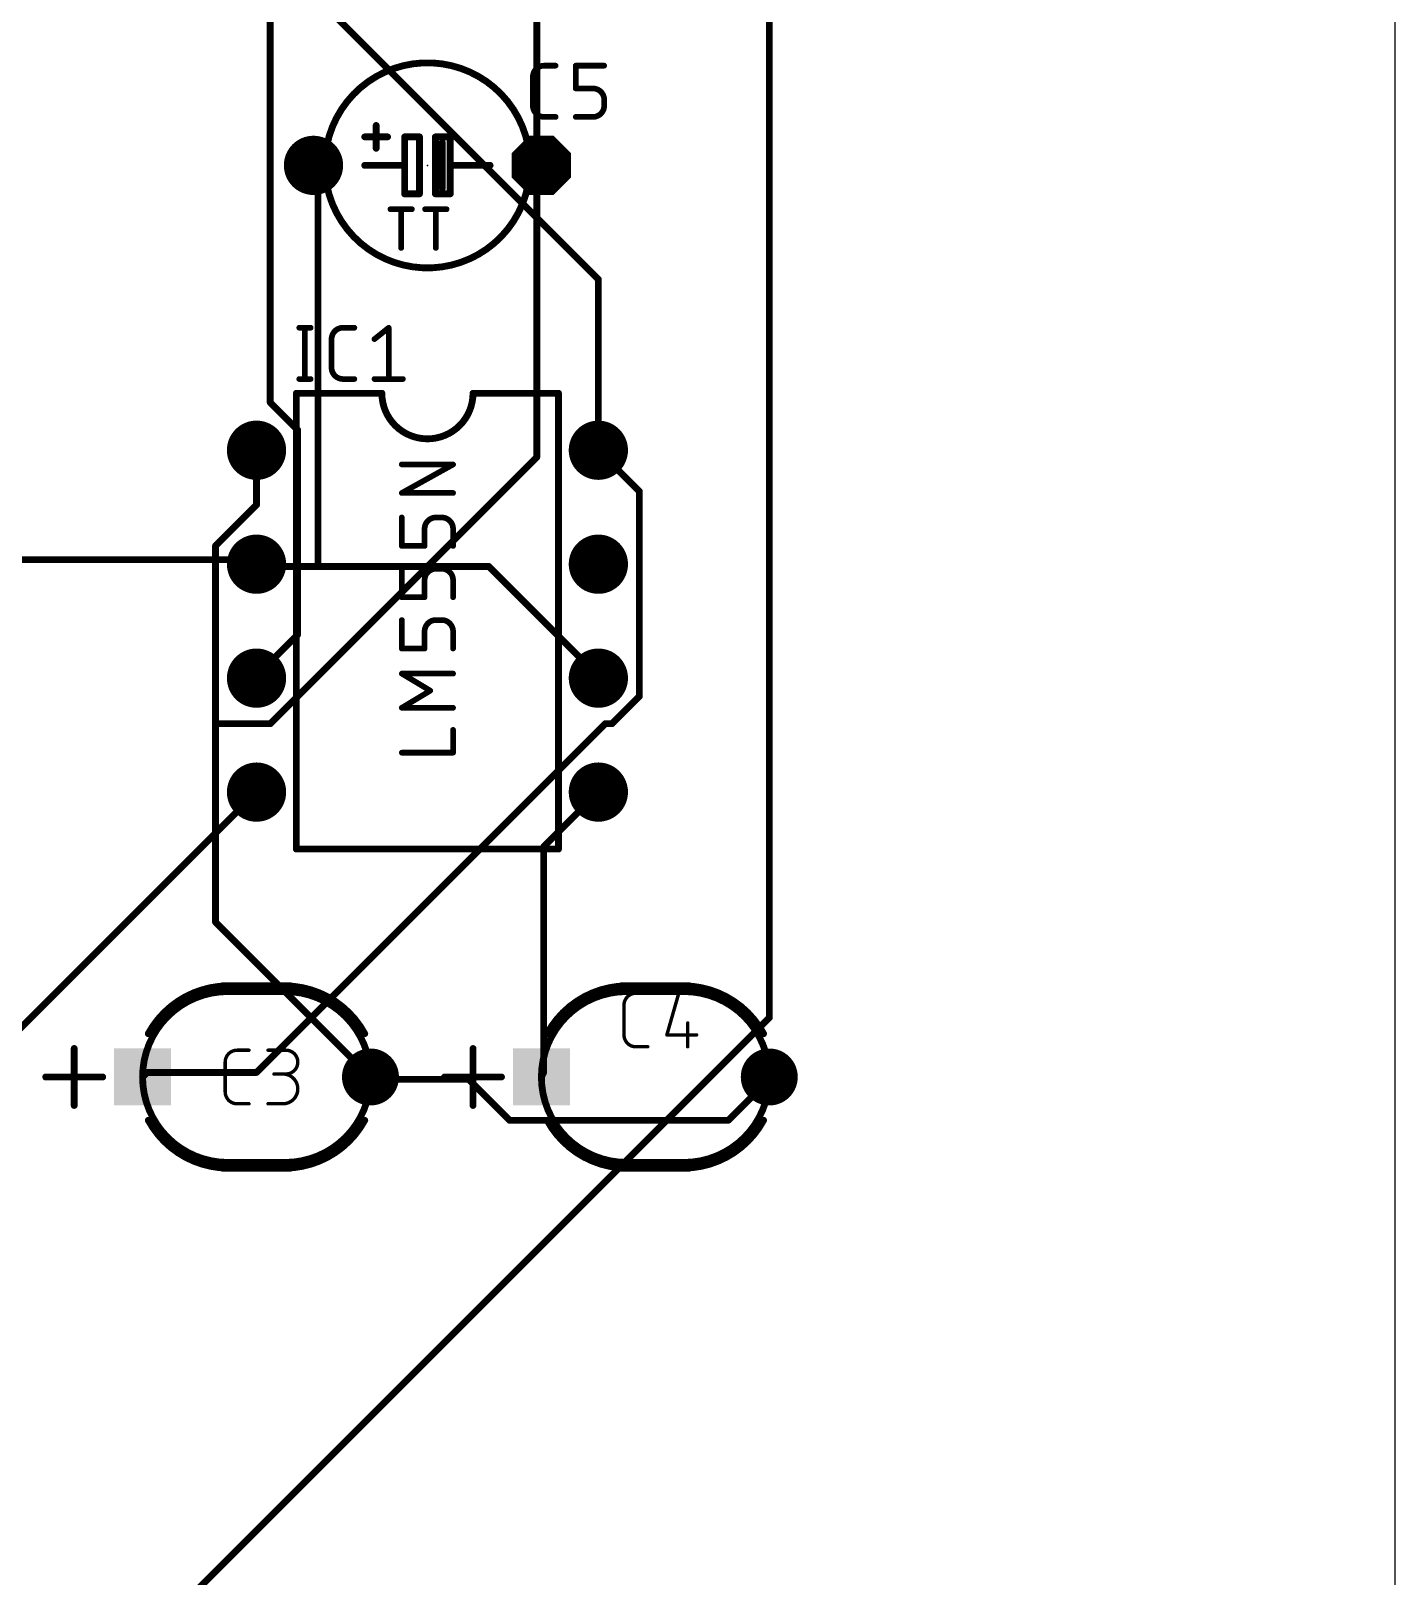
# Model space of a CAD drawing. Extents: x 0 to 5.05, y 0 to 4.04.
# Drawn here: x 3.852 to 5.049, y 1.412 to 2.768 of the extents above; entities that cross this region are included whole.
import ezdxf

# ---------------------------------------------------------------- set-up
doc = ezdxf.new("R2010")
doc.units = 0
for name, color, linetype in [('1', 12, 'CONTINUOUS'), ('16', 132, 'CONTINUOUS'), ('17', 110, 'CONTINUOUS'), ('20', 31, 'CONTINUOUS'), ('21', 253, 'CONTINUOUS'), ('23', 53, 'CONTINUOUS'), ('25', 253, 'CONTINUOUS'), ('27', 253, 'CONTINUOUS'), ('51', 253, 'CONTINUOUS')]:
    doc.layers.add(name, color=color, linetype=linetype)

# ---------------------------------------------------------------- blocks, each defined once
blk = doc.blocks.new('SQUAREP')
blk.add_solid([(-0.5, -0.5), (0.5, -0.5), (-0.5, 0.5), (0.5, 0.5)])
blk = doc.blocks.new('ROUNDP')
at = {"const_width": 0.5}
blk.add_lwpolyline([(0, -0.25, 1), (0, 0.25, 1), (0, -0.25)], format="xyb", dxfattribs=at)
blk = doc.blocks.new('OCTAGONP')
at = {"const_width": 0.5}
blk.add_lwpolyline([(-0.25, -0.103553), (-0.25, 0.103553), (-0.103553, 0.25), (0.103553, 0.25), (0.25, 0.103553), (0.25, -0.103553), (0.103553, -0.25), (-0.103553, -0.25), (-0.25, -0.103553), (-0.25, 0.103553)], dxfattribs=at)

msp = doc.modelspace()

# ---------------------------------------------------------------- linework, layer by layer
at = {"layer": '1', "const_width": 0.006}
for points in [[(4.002, 2.898), (4.35, 2.55)], [(4.296, 2.85), (4.296, 2.652)], [(4.104, 2.646), (4.1, 2.65)], [(4.104, 2.298), (4.104, 2.646)], [(4.296, 2.652), (4.3, 2.65)], [(4.35, 2.55), (4.35, 2.4)], [(4.35, 2.4), (4.386, 2.364)], [(4.386, 2.364), (4.386, 2.184)], [(4.05, 2.304), (3.648, 2.304)], [(4.05, 2.304), (4.05, 2.3)], [(4.05, 2.298), (4.05, 2.3)], [(4.104, 2.298), (4.05, 2.298)], [(4.254, 2.298), (4.104, 2.298)], [(4.35, 2.202), (4.254, 2.298)], [(4.35, 2.202), (4.35, 2.2)], [(4.386, 2.184), (4.362, 2.16)], [(4.356, 2.16), (4.05, 1.854)], [(4.362, 2.16), (4.356, 2.16)], [(4.05, 2.1), (3.654, 1.704)], [(4.35, 2.1), (4.302, 2.052)], [(4.302, 2.052), (4.302, 1.854)], [(3.954, 1.854), (3.95, 1.85)], [(4.05, 1.854), (3.954, 1.854)], [(4.152, 1.848), (4.15, 1.85)], [(4.236, 1.848), (4.152, 1.848)], [(4.272, 1.812), (4.236, 1.848)], [(4.302, 1.854), (4.3, 1.85)], [(4.5, 1.848), (4.464, 1.812)], [(4.5, 1.848), (4.5, 1.85)], [(4.464, 1.812), (4.272, 1.812)]]:
    msp.add_lwpolyline(points, dxfattribs=at)
at = {"layer": '1', "const_width": 0.003}
for points in [[(4.101061, 2.651061, 1), (4.098939, 2.648939)], [(4.1055, 2.646, 1), (4.1025, 2.646)], [(4.102939, 2.644939, 1), (4.105061, 2.647061)], [(4.296671, 2.653342, 1), (4.295329, 2.650658)], [(4.2945, 2.652, 1), (4.2975, 2.652)], [(4.299329, 2.648658, 1), (4.300671, 2.651342)], [(4.3515, 2.55, 1), (4.3485, 2.55)], [(4.348939, 2.548939, 1), (4.351061, 2.551061)], [(4.351061, 2.401061, 1), (4.348939, 2.398939)], [(4.3485, 2.4, 1), (4.3515, 2.4)], [(4.3875, 2.364, 1), (4.3845, 2.364)], [(4.384939, 2.362939, 1), (4.387061, 2.365061)], [(4.0515, 2.304, 1), (4.0485, 2.304)], [(4.05, 2.3025, 1), (4.05, 2.3055)], [(4.0515, 2.3, 1), (4.0485, 2.3)], [(4.0485, 2.3, 1), (4.0515, 2.3)], [(4.05, 2.2995, 1), (4.05, 2.2965)], [(4.0485, 2.298, 1), (4.0515, 2.298)], [(4.104, 2.2995, 1), (4.104, 2.2965)], [(4.1025, 2.298, 1), (4.1055, 2.298)], [(4.104, 2.2965, 1), (4.104, 2.2995)], [(4.255061, 2.299061, 1), (4.252939, 2.296939)], [(4.254, 2.2965, 1), (4.254, 2.2995)], [(4.3515, 2.202, 1), (4.3485, 2.202)], [(4.3485, 2.2, 1), (4.3515, 2.2)], [(4.348939, 2.200939, 1), (4.351061, 2.203061)], [(4.3845, 2.184, 1), (4.3875, 2.184)], [(4.387061, 2.182939, 1), (4.384939, 2.185061)], [(4.356, 2.1615, 1), (4.356, 2.1585)], [(4.357061, 2.158939, 1), (4.354939, 2.161061)], [(4.360939, 2.161061, 1), (4.363061, 2.158939)], [(4.362, 2.1585, 1), (4.362, 2.1615)], [(4.051061, 2.098939, 1), (4.048939, 2.101061)], [(4.351061, 2.098939, 1), (4.348939, 2.101061)], [(4.3035, 2.052, 1), (4.3005, 2.052)], [(4.300939, 2.053061, 1), (4.303061, 2.050939)], [(3.948939, 1.851061, 1), (3.951061, 1.848939)], [(3.954, 1.8555, 1), (3.954, 1.8525)], [(3.955061, 1.852939, 1), (3.952939, 1.855061)], [(4.048939, 1.855061, 1), (4.051061, 1.852939)], [(4.05, 1.8525, 1), (4.05, 1.8555)], [(4.151061, 1.851061, 1), (4.148939, 1.848939)], [(4.152, 1.8495, 1), (4.152, 1.8465)], [(4.150939, 1.846939, 1), (4.153061, 1.849061)], [(4.237061, 1.849061, 1), (4.234939, 1.846939)], [(4.236, 1.8465, 1), (4.236, 1.8495)], [(4.298658, 1.850671, 1), (4.301342, 1.849329)], [(4.3005, 1.854, 1), (4.3035, 1.854)], [(4.303342, 1.853329, 1), (4.300658, 1.854671)], [(4.5015, 1.85, 1), (4.4985, 1.85)], [(4.4985, 1.848, 1), (4.5015, 1.848)], [(4.501061, 1.846939, 1), (4.498939, 1.849061)], [(4.272, 1.8135, 1), (4.272, 1.8105)], [(4.270939, 1.810939, 1), (4.273061, 1.813061)], [(4.462939, 1.813061, 1), (4.465061, 1.810939)], [(4.464, 1.8105, 1), (4.464, 1.8135)]]:
    msp.add_lwpolyline(points, format="xyb", dxfattribs=at)
at = {"layer": '16', "const_width": 0.006}
for points in [[(4.5, 1.902), (4.5, 3.2)], [(4.062, 2.442), (4.062, 2.952)], [(4.296, 2.646), (4.3, 2.65)], [(4.296, 2.646), (4.296, 2.394)], [(4.086, 2.418), (4.062, 2.442)], [(4.086, 2.238), (4.086, 2.418)], [(4.05, 2.352), (4.05, 2.4)], [(4.296, 2.394), (4.062, 2.16)], [(4.014, 2.316), (4.05, 2.352)], [(4.014, 2.16), (4.014, 2.316)], [(4.05, 2.202), (4.086, 2.238)], [(4.05, 2.202), (4.05, 2.2)], [(4.014, 1.986), (4.014, 2.16)], [(4.062, 2.16), (4.014, 2.16)], [(4.15, 1.85), (4.014, 1.986)], [(3.858, 1.26), (4.5, 1.902)]]:
    msp.add_lwpolyline(points, dxfattribs=at)
at = {"layer": '16', "const_width": 0.003}
for points in [[(4.2975, 2.646, 1), (4.2945, 2.646)], [(4.294939, 2.647061, 1), (4.297061, 2.644939)], [(4.301061, 2.648939, 1), (4.298939, 2.651061)], [(4.063061, 2.443061, 1), (4.060939, 2.440939)], [(4.0605, 2.442, 1), (4.0635, 2.442)], [(4.0875, 2.418, 1), (4.0845, 2.418)], [(4.084939, 2.416939, 1), (4.087061, 2.419061)], [(4.0515, 2.4, 1), (4.0485, 2.4)], [(4.2945, 2.394, 1), (4.2975, 2.394)], [(4.297061, 2.392939, 1), (4.294939, 2.395061)], [(4.0485, 2.352, 1), (4.0515, 2.352)], [(4.051061, 2.350939, 1), (4.048939, 2.353061)], [(4.0155, 2.316, 1), (4.0125, 2.316)], [(4.012939, 2.317061, 1), (4.015061, 2.314939)], [(4.0845, 2.238, 1), (4.0875, 2.238)], [(4.087061, 2.236939, 1), (4.084939, 2.239061)], [(4.0515, 2.202, 1), (4.0485, 2.202)], [(4.048939, 2.203061, 1), (4.051061, 2.200939)], [(4.0485, 2.2, 1), (4.0515, 2.2)], [(4.0155, 2.16, 1), (4.0125, 2.16)], [(4.014, 2.1615, 1), (4.014, 2.1585)], [(4.0125, 2.16, 1), (4.0155, 2.16)], [(4.060939, 2.161061, 1), (4.063061, 2.158939)], [(4.062, 2.1585, 1), (4.062, 2.1615)], [(4.015061, 1.987061, 1), (4.012939, 1.984939)], [(4.0125, 1.986, 1), (4.0155, 1.986)], [(4.4985, 1.902, 1), (4.5015, 1.902)], [(4.501061, 1.900939, 1), (4.498939, 1.903061)], [(4.148939, 1.848939, 1), (4.151061, 1.851061)]]:
    msp.add_lwpolyline(points, format="xyb", dxfattribs=at)
at = {"layer": '20'}
msp.add_line((5.049213, 0), (5.049213, 4.037008), dxfattribs=at)
at = {"layer": '21'}
for points, const_width in [([(4.27537, 2.699181, 0.541538), (4.12463, 2.699181)], 0.006), ([(4.123374, 2.700001, 1), (4.125886, 2.698361)], 0.003), ([(4.274114, 2.698361, 1), (4.276626, 2.700001)], 0.003), ([(4.1565, 2.685, 1), (4.1535, 2.685)], 0.003), ([(4.145, 2.6765, 1), (4.145, 2.6735)], 0.003), ([(4.165, 2.6735, 1), (4.165, 2.6765)], 0.003), ([(4.18, 2.6765, 1), (4.18, 2.6735)], 0.003), ([(4.1815, 2.675, 1), (4.1785, 2.675)], 0.003), ([(4.1945, 2.675, 1), (4.1915, 2.675)], 0.003), ([(4.193, 2.6735, 1), (4.193, 2.6765)], 0.003), ([(4.2085, 2.675, 1), (4.2055, 2.675)], 0.003), ([(4.207, 2.6765, 1), (4.207, 2.6735)], 0.003), ([(4.2145, 2.67, 1), (4.2115, 2.67)], 0.003), ([(4.2215, 2.675, 1), (4.2185, 2.675)], 0.003), ([(4.22, 2.6735, 1), (4.22, 2.6765)], 0.003), ([(4.1535, 2.665, 1), (4.1565, 2.665)], 0.003), ([(4.145, 2.6515, 1), (4.145, 2.6485)], 0.003), ([(4.1815, 2.65, 1), (4.1785, 2.65)], 0.003), ([(4.1785, 2.65, 1), (4.1815, 2.65)], 0.003), ([(4.18, 2.6485, 1), (4.18, 2.6515)], 0.003), ([(4.22, 2.6515, 1), (4.22, 2.6485)], 0.003), ([(4.2215, 2.65, 1), (4.2185, 2.65)], 0.003), ([(4.2185, 2.65, 1), (4.2215, 2.65)], 0.003), ([(4.255, 2.6485, 1), (4.255, 2.6515)], 0.003), ([(4.2115, 2.63, 1), (4.2145, 2.63)], 0.003), ([(4.18, 2.6265, 1), (4.18, 2.6235)], 0.003), ([(4.1785, 2.625, 1), (4.1815, 2.625)], 0.003), ([(4.1915, 2.625, 1), (4.1945, 2.625)], 0.003), ([(4.193, 2.6235, 1), (4.193, 2.6265)], 0.003), ([(4.207, 2.6265, 1), (4.207, 2.6235)], 0.003), ([(4.2055, 2.625, 1), (4.2085, 2.625)], 0.003), ([(4.2185, 2.625, 1), (4.2215, 2.625)], 0.003), ([(4.22, 2.6235, 1), (4.22, 2.6265)], 0.003), ([(4.12463, 2.600819, 0.541538), (4.27537, 2.600819)], 0.006), ([(4.125886, 2.601639, 1), (4.123374, 2.599999)], 0.003), ([(4.1675, 2.61275, 1), (4.1675, 2.61025)], 0.0025), ([(4.178194, 2.6115, 1), (4.175694, 2.6115)], 0.0025), ([(4.186389, 2.61025, 1), (4.186389, 2.61275)], 0.0025), ([(4.19792, 2.61275, 1), (4.19792, 2.61025)], 0.0025), ([(4.208614, 2.6115, 1), (4.206114, 2.6115)], 0.0025), ([(4.216809, 2.61025, 1), (4.216809, 2.61275)], 0.0025), ([(4.276626, 2.599999, 1), (4.274114, 2.601639)], 0.003), ([(4.175694, 2.5775, 1), (4.178194, 2.5775)], 0.0025), ([(4.206114, 2.5775, 1), (4.208614, 2.5775)], 0.0025), ([(4.0865, 2.45, 1), (4.0835, 2.45)], 0.003), ([(4.085, 2.4515, 1), (4.085, 2.4485)], 0.003), ([(4.16, 2.45, 1), (4.24, 2.45)], 0.006), ([(4.1615, 2.45, 1), (4.1585, 2.45)], 0.003), ([(4.16, 2.4485, 1), (4.16, 2.4515)], 0.003), ([(4.24, 2.4515, 1), (4.24, 2.4485)], 0.003), ([(4.2415, 2.45, 1), (4.2385, 2.45)], 0.003), ([(4.3165, 2.45, 1), (4.3135, 2.45)], 0.003), ([(4.315, 2.4485, 1), (4.315, 2.4515)], 0.003), ([(4.085, 2.0515, 1), (4.085, 2.0485)], 0.003), ([(4.0835, 2.05, 1), (4.0865, 2.05)], 0.003), ([(4.3135, 2.05, 1), (4.3165, 2.05)], 0.003), ([(4.315, 2.0485, 1), (4.315, 2.0515)], 0.003), ([(4.025, 1.93, 0.272631), (3.955, 1.888)], 0.006), ([(4.02, 1.9315, 1), (4.02, 1.9285)], 0.003), ([(4.025, 1.9315, 1), (4.025, 1.9285)], 0.003), ([(4.025012, 1.9285, 1), (4.024988, 1.9315)], 0.003), ([(4.025, 1.9285, 1), (4.025, 1.9315)], 0.003), ([(4.075, 1.9315, 1), (4.075, 1.9285)], 0.003), ([(4.145, 1.888, 0.272631), (4.075, 1.93)], 0.006), ([(4.075012, 1.9315, 1), (4.074988, 1.9285)], 0.003), ([(4.075, 1.9285, 1), (4.075, 1.9315)], 0.003), ([(4.08, 1.9285, 1), (4.08, 1.9315)], 0.003), ([(4.375, 1.93, 0.272631), (4.305, 1.888)], 0.006), ([(4.37, 1.9315, 1), (4.37, 1.9285)], 0.003), ([(4.375, 1.9315, 1), (4.375, 1.9285)], 0.003), ([(4.375012, 1.9285, 1), (4.374988, 1.9315)], 0.003), ([(4.375, 1.9285, 1), (4.375, 1.9315)], 0.003), ([(4.425, 1.9315, 1), (4.425, 1.9285)], 0.003), ([(4.495, 1.888, 0.272631), (4.425, 1.93)], 0.006), ([(4.425012, 1.9315, 1), (4.424988, 1.9285)], 0.003), ([(4.425, 1.9285, 1), (4.425, 1.9315)], 0.003), ([(4.43, 1.9285, 1), (4.43, 1.9315)], 0.003), ([(3.953682, 1.888717, 1), (3.956318, 1.887283)], 0.003), ([(4.143682, 1.887283, 1), (4.146318, 1.888717)], 0.003), ([(4.303682, 1.888717, 1), (4.306318, 1.887283)], 0.003), ([(4.493682, 1.887283, 1), (4.496318, 1.888717)], 0.003), ([(3.8915, 1.875, 1), (3.8885, 1.875)], 0.003), ([(4.2415, 1.875, 1), (4.2385, 1.875)], 0.003), ([(3.865, 1.8515, 1), (3.865, 1.8485)], 0.003), ([(3.912, 1.8485, 1), (3.912, 1.8515)], 0.003), ([(4.215, 1.8515, 1), (4.215, 1.8485)], 0.003), ([(4.262, 1.8485, 1), (4.262, 1.8515)], 0.003), ([(3.8885, 1.825, 1), (3.8915, 1.825)], 0.003), ([(4.2385, 1.825, 1), (4.2415, 1.825)], 0.003), ([(3.955, 1.812, 0.272631), (4.025, 1.77)], 0.006), ([(3.956318, 1.812717, 1), (3.953682, 1.811283)], 0.003), ([(4.075, 1.77, 0.272631), (4.145, 1.812)], 0.006), ([(4.146318, 1.811283, 1), (4.143682, 1.812717)], 0.003), ([(4.305, 1.812, 0.272631), (4.375, 1.77)], 0.006), ([(4.306318, 1.812717, 1), (4.303682, 1.811283)], 0.003), ([(4.425, 1.77, 0.272631), (4.495, 1.812)], 0.006), ([(4.496318, 1.811283, 1), (4.493682, 1.812717)], 0.003), ([(4.02, 1.7715, 1), (4.02, 1.7685)], 0.003), ([(4.025, 1.7715, 1), (4.025, 1.7685)], 0.003), ([(4.024988, 1.7685, 1), (4.025012, 1.7715)], 0.003), ([(4.025, 1.7685, 1), (4.025, 1.7715)], 0.003), ([(4.075, 1.7715, 1), (4.075, 1.7685)], 0.003), ([(4.074988, 1.7715, 1), (4.075012, 1.7685)], 0.003), ([(4.075, 1.7685, 1), (4.075, 1.7715)], 0.003), ([(4.08, 1.7685, 1), (4.08, 1.7715)], 0.003), ([(4.37, 1.7715, 1), (4.37, 1.7685)], 0.003), ([(4.375, 1.7715, 1), (4.375, 1.7685)], 0.003), ([(4.374988, 1.7685, 1), (4.375012, 1.7715)], 0.003), ([(4.375, 1.7685, 1), (4.375, 1.7715)], 0.003), ([(4.425, 1.7715, 1), (4.425, 1.7685)], 0.003), ([(4.424988, 1.7715, 1), (4.425012, 1.7685)], 0.003), ([(4.425, 1.7685, 1), (4.425, 1.7715)], 0.003), ([(4.43, 1.7685, 1), (4.43, 1.7715)], 0.003)]:
    msp.add_lwpolyline(points, format="xyb", dxfattribs=dict(at, const_width=const_width))
for points, const_width in [([(4.155, 2.665), (4.155, 2.685)], 0.006), ([(4.165, 2.675), (4.145, 2.675)], 0.006), ([(4.193, 2.675), (4.18, 2.675)], 0.006), ([(4.18, 2.675), (4.18, 2.65)], 0.006), ([(4.193, 2.625), (4.193, 2.675)], 0.006), ([(4.207, 2.675), (4.207, 2.625)], 0.006), ([(4.22, 2.675), (4.207, 2.675)], 0.006), ([(4.213, 2.63), (4.213, 2.67)], 0.006), ([(4.22, 2.65), (4.22, 2.675)], 0.006), ([(4.145, 2.65), (4.18, 2.65)], 0.006), ([(4.18, 2.65), (4.18, 2.625)], 0.006), ([(4.22, 2.65), (4.255, 2.65)], 0.006), ([(4.22, 2.625), (4.22, 2.65)], 0.006), ([(4.18, 2.625), (4.193, 2.625)], 0.006), ([(4.207, 2.625), (4.22, 2.625)], 0.006), ([(4.1675, 2.6115), (4.186389, 2.6115)], 0.005), ([(4.176944, 2.5775), (4.176944, 2.6115)], 0.005), ([(4.19792, 2.6115), (4.216809, 2.6115)], 0.005), ([(4.207364, 2.5775), (4.207364, 2.6115)], 0.005), ([(4.085, 2.45), (4.085, 2.05)], 0.006), ([(4.085, 2.45), (4.16, 2.45)], 0.006), ([(4.315, 2.45), (4.24, 2.45)], 0.006), ([(4.315, 2.05), (4.315, 2.45)], 0.006), ([(4.315, 2.05), (4.085, 2.05)], 0.006), ([(4.02, 1.93), (4.025, 1.93)], 0.006), ([(4.025, 1.93), (4.075, 1.93)], 0.006), ([(4.075, 1.93), (4.08, 1.93)], 0.006), ([(4.37, 1.93), (4.375, 1.93)], 0.006), ([(4.375, 1.93), (4.425, 1.93)], 0.006), ([(4.425, 1.93), (4.43, 1.93)], 0.006), ([(3.89, 1.875), (3.89, 1.825)], 0.006), ([(4.24, 1.875), (4.24, 1.825)], 0.006), ([(3.865, 1.85), (3.912, 1.85)], 0.006), ([(4.215, 1.85), (4.262, 1.85)], 0.006), ([(4.02, 1.77), (4.025, 1.77)], 0.006), ([(4.025, 1.77), (4.075, 1.77)], 0.006), ([(4.075, 1.77), (4.08, 1.77)], 0.006), ([(4.37, 1.77), (4.375, 1.77)], 0.006), ([(4.375, 1.77), (4.425, 1.77)], 0.006), ([(4.425, 1.77), (4.43, 1.77)], 0.006)]:
    msp.add_lwpolyline(points, dxfattribs=dict(at, const_width=const_width))
at = {"layer": '23'}
for p in [(4.2, 2.65), (4.2, 2.25), (3.95, 1.85), (4.3, 1.85)]:
    msp.add_point(p, dxfattribs=at)
at = {"layer": '25'}
for points, const_width in [([(4.3025, 2.7375, 0.414214), (4.2925, 2.7275)], 0.005), ([(4.3025, 2.73875, 1), (4.3025, 2.73625)], 0.0025), ([(4.3025, 2.73625, 1), (4.3025, 2.73875)], 0.0025), ([(4.3125, 2.73625, 1), (4.3125, 2.73875)], 0.0025), ([(4.331397, 2.7375, 1), (4.328897, 2.7375)], 0.0025), ([(4.330147, 2.73875, 1), (4.330147, 2.73625)], 0.0025), ([(4.355147, 2.73625, 1), (4.355147, 2.73875)], 0.0025), ([(4.29375, 2.7275, 1), (4.29125, 2.7275)], 0.0025), ([(4.29125, 2.7275, 1), (4.29375, 2.7275)], 0.0025), ([(4.330147, 2.71875, 1), (4.330147, 2.71625)], 0.0025), ([(4.328897, 2.7175, 1), (4.331397, 2.7175)], 0.0025), ([(4.355147, 2.7075, 0.414214), (4.345147, 2.7175)], 0.005), ([(4.345147, 2.71875, 1), (4.345147, 2.71625)], 0.0025), ([(4.345147, 2.71625, 1), (4.345147, 2.71875)], 0.0025), ([(4.2925, 2.7025, 0.414214), (4.3025, 2.6925)], 0.005), ([(4.29375, 2.7025, 1), (4.29125, 2.7025)], 0.0025), ([(4.29125, 2.7025, 1), (4.29375, 2.7025)], 0.0025), ([(4.345147, 2.6925, 0.414214), (4.355147, 2.7025)], 0.005), ([(4.356397, 2.7075, 1), (4.353897, 2.7075)], 0.0025), ([(4.353897, 2.7075, 1), (4.356397, 2.7075)], 0.0025), ([(4.356397, 2.7025, 1), (4.353897, 2.7025)], 0.0025), ([(4.353897, 2.7025, 1), (4.356397, 2.7025)], 0.0025), ([(4.3025, 2.69375, 1), (4.3025, 2.69125)], 0.0025), ([(4.3025, 2.69125, 1), (4.3025, 2.69375)], 0.0025), ([(4.3125, 2.69125, 1), (4.3125, 2.69375)], 0.0025), ([(4.330147, 2.69375, 1), (4.330147, 2.69125)], 0.0025), ([(4.345147, 2.69375, 1), (4.345147, 2.69125)], 0.0025), ([(4.345147, 2.69125, 1), (4.345147, 2.69375)], 0.0025), ([(4.0875, 2.50875, 1), (4.0875, 2.50625)], 0.0025), ([(4.09375, 2.5075, 1), (4.09125, 2.5075)], 0.0025), ([(4.0975, 2.50625, 1), (4.0975, 2.50875)], 0.0025), ([(4.125853, 2.5075, 0.414214), (4.115853, 2.4975)], 0.005), ([(4.125853, 2.50875, 1), (4.125853, 2.50625)], 0.0025), ([(4.125853, 2.50625, 1), (4.125853, 2.50875)], 0.0025), ([(4.135853, 2.50625, 1), (4.135853, 2.50875)], 0.0025), ([(4.16725, 2.5075, 1), (4.16475, 2.5075)], 0.0025), ([(4.166781, 2.506524, 1), (4.165219, 2.508476)], 0.0025), ([(4.117103, 2.4975, 1), (4.114603, 2.4975)], 0.0025), ([(4.114603, 2.4975, 1), (4.117103, 2.4975)], 0.0025), ([(4.152719, 2.498476, 1), (4.154281, 2.496524)], 0.0025), ([(4.115853, 2.4725, 0.414214), (4.125853, 2.4625)], 0.005), ([(4.117103, 2.4725, 1), (4.114603, 2.4725)], 0.0025), ([(4.114603, 2.4725, 1), (4.117103, 2.4725)], 0.0025), ([(4.0875, 2.46375, 1), (4.0875, 2.46125)], 0.0025), ([(4.09125, 2.4625, 1), (4.09375, 2.4625)], 0.0025), ([(4.0975, 2.46125, 1), (4.0975, 2.46375)], 0.0025), ([(4.125853, 2.46375, 1), (4.125853, 2.46125)], 0.0025), ([(4.125853, 2.46125, 1), (4.125853, 2.46375)], 0.0025), ([(4.135853, 2.46125, 1), (4.135853, 2.46375)], 0.0025), ([(4.1535, 2.46375, 1), (4.1535, 2.46125)], 0.0025), ([(4.16475, 2.4625, 1), (4.16725, 2.4625)], 0.0025), ([(4.1785, 2.46125, 1), (4.1785, 2.46375)], 0.0025), ([(4.382944, 1.9235, 0.41421), (4.3725, 1.913055)], 0.003), ([(4.37325, 1.913055, 1), (4.37175, 1.913055)], 0.0015), ([(4.37175, 1.913055, 1), (4.37325, 1.913055)], 0.0015), ([(4.382944, 1.92425, 1), (4.382944, 1.92275)], 0.0015), ([(4.382944, 1.92275, 1), (4.382944, 1.92425)], 0.0015), ([(4.393389, 1.92275, 1), (4.393389, 1.92425)], 0.0015), ([(4.42128, 1.923294, 1), (4.419837, 1.923706)], 0.0015), ([(4.429142, 1.897389, 1), (4.427642, 1.897389)], 0.0015), ([(4.3725, 1.886944, 0.414214), (4.382944, 1.8765)], 0.003), ([(4.37325, 1.886944, 1), (4.37175, 1.886944)], 0.0015), ([(4.37175, 1.886944, 1), (4.37325, 1.886944)], 0.0015), ([(4.410114, 1.887694, 1), (4.410114, 1.886194)], 0.0015), ([(4.409393, 1.88715, 1), (4.410835, 1.886738)], 0.0015), ([(4.436225, 1.886194, 1), (4.436225, 1.887694)], 0.0015), ([(4.032944, 1.8735, 0.41421), (4.0225, 1.863055)], 0.003), ([(4.032944, 1.87425, 1), (4.032944, 1.87275)], 0.0015), ([(4.032944, 1.87275, 1), (4.032944, 1.87425)], 0.0015), ([(4.043389, 1.87275, 1), (4.043389, 1.87425)], 0.0015), ([(4.060114, 1.87425, 1), (4.060114, 1.87275)], 0.0015), ([(4.075781, 1.852611, 1), (4.075781, 1.8735)], 0.003), ([(4.075781, 1.87425, 1), (4.075781, 1.87275)], 0.0015), ([(4.075781, 1.87275, 1), (4.075781, 1.87425)], 0.0015), ([(4.382944, 1.87725, 1), (4.382944, 1.87575)], 0.0015), ([(4.382944, 1.87575, 1), (4.382944, 1.87725)], 0.0015), ([(4.393389, 1.87575, 1), (4.393389, 1.87725)], 0.0015), ([(4.427642, 1.8765, 1), (4.429142, 1.8765)], 0.0015), ([(4.02325, 1.863055, 1), (4.02175, 1.863055)], 0.0015), ([(4.02175, 1.863055, 1), (4.02325, 1.863055)], 0.0015), ([(4.065336, 1.853361, 1), (4.065336, 1.851861)], 0.0015), ([(4.07317, 1.8265, 1), (4.07317, 1.852611)], 0.003), ([(4.07317, 1.853361, 1), (4.07317, 1.851861)], 0.0015), ([(4.075781, 1.853361, 1), (4.075781, 1.851861)], 0.0015), ([(4.075781, 1.851861, 1), (4.075781, 1.853361)], 0.0015), ([(4.0225, 1.836944, 0.414214), (4.032944, 1.8265)], 0.003), ([(4.02325, 1.836944, 1), (4.02175, 1.836944)], 0.0015), ([(4.02175, 1.836944, 1), (4.02325, 1.836944)], 0.0015), ([(4.032944, 1.82725, 1), (4.032944, 1.82575)], 0.0015), ([(4.032944, 1.82575, 1), (4.032944, 1.82725)], 0.0015), ([(4.043389, 1.82575, 1), (4.043389, 1.82725)], 0.0015), ([(4.060114, 1.82725, 1), (4.060114, 1.82575)], 0.0015), ([(4.07317, 1.82725, 1), (4.07317, 1.82575)], 0.0015), ([(4.07317, 1.82575, 1), (4.07317, 1.82725)], 0.0015)]:
    msp.add_lwpolyline(points, format="xyb", dxfattribs=dict(at, const_width=const_width))
for points, const_width in [([(4.3025, 2.7375), (4.3125, 2.7375)], 0.005), ([(4.330147, 2.7175), (4.330147, 2.7375)], 0.005), ([(4.330147, 2.7375), (4.355147, 2.7375)], 0.005), ([(4.2925, 2.7025), (4.2925, 2.7275)], 0.005), ([(4.345147, 2.7175), (4.330147, 2.7175)], 0.005), ([(4.355147, 2.7025), (4.355147, 2.7075)], 0.005), ([(4.3125, 2.6925), (4.3025, 2.6925)], 0.005), ([(4.330147, 2.6925), (4.345147, 2.6925)], 0.005), ([(4.0875, 2.5075), (4.0975, 2.5075)], 0.005), ([(4.0925, 2.5075), (4.0925, 2.4625)], 0.005), ([(4.125853, 2.5075), (4.135853, 2.5075)], 0.005), ([(4.1535, 2.4975), (4.166, 2.5075)], 0.005), ([(4.166, 2.5075), (4.166, 2.4625)], 0.005), ([(4.115853, 2.4725), (4.115853, 2.4975)], 0.005), ([(4.0875, 2.4625), (4.0975, 2.4625)], 0.005), ([(4.135853, 2.4625), (4.125853, 2.4625)], 0.005), ([(4.1535, 2.4625), (4.1785, 2.4625)], 0.005), ([(4.3725, 1.886944), (4.3725, 1.913055)], 0.003), ([(4.382944, 1.9235), (4.393389, 1.9235)], 0.003), ([(4.420559, 1.9235), (4.410114, 1.886944)], 0.003), ([(4.428392, 1.897389), (4.428392, 1.8765)], 0.003), ([(4.410114, 1.886944), (4.436225, 1.886944)], 0.003), ([(4.032944, 1.8735), (4.043389, 1.8735)], 0.003), ([(4.060114, 1.8735), (4.075781, 1.8735)], 0.003), ([(4.393389, 1.8765), (4.382944, 1.8765)], 0.003), ([(4.0225, 1.836944), (4.0225, 1.863055)], 0.003), ([(4.075781, 1.852611), (4.065336, 1.852611)], 0.003), ([(4.043389, 1.8265), (4.032944, 1.8265)], 0.003), ([(4.060114, 1.8265), (4.07317, 1.8265)], 0.003)]:
    msp.add_lwpolyline(points, dxfattribs=dict(at, const_width=const_width))
at = {"layer": '27', "const_width": 0.005}
for points in [[(4.1775, 2.3625), (4.2225, 2.3875)], [(4.2225, 2.3875), (4.1775, 2.3875)], [(4.2225, 2.3625), (4.1775, 2.3625)], [(4.1775, 2.316), (4.1775, 2.341)], [(4.1975, 2.331), (4.1975, 2.316)], [(4.2125, 2.341), (4.2075, 2.341)], [(4.2225, 2.316), (4.2225, 2.331)], [(4.1975, 2.316), (4.1775, 2.316)], [(4.1775, 2.271), (4.1775, 2.296)], [(4.2125, 2.296), (4.2075, 2.296)], [(4.1975, 2.286), (4.1975, 2.271)], [(4.2225, 2.271), (4.2225, 2.286)], [(4.1975, 2.271), (4.1775, 2.271)], [(4.1775, 2.226), (4.1775, 2.251)], [(4.2125, 2.251), (4.2075, 2.251)], [(4.1975, 2.241), (4.1975, 2.226)], [(4.2225, 2.226), (4.2225, 2.241)], [(4.1975, 2.226), (4.1775, 2.226)], [(4.2025, 2.189), (4.1775, 2.204)], [(4.1775, 2.204), (4.2225, 2.204)], [(4.1775, 2.174), (4.2025, 2.189)], [(4.2225, 2.174), (4.1775, 2.174)], [(4.2225, 2.1346), (4.2225, 2.1546)], [(4.1775, 2.1346), (4.2225, 2.1346)]]:
    msp.add_lwpolyline(points, dxfattribs=at)
at = {"layer": '27'}
for points, const_width in [([(4.1775, 2.38875, 1), (4.1775, 2.38625)], 0.0025), ([(4.223107, 2.386407, 1), (4.221893, 2.388593)], 0.0025), ([(4.2225, 2.38625, 1), (4.2225, 2.38875)], 0.0025), ([(4.1775, 2.36375, 1), (4.1775, 2.36125)], 0.0025), ([(4.176893, 2.363593, 1), (4.178107, 2.361407)], 0.0025), ([(4.2225, 2.36125, 1), (4.2225, 2.36375)], 0.0025), ([(4.17875, 2.341, 1), (4.17625, 2.341)], 0.0025), ([(4.2075, 2.341, 0.414214), (4.1975, 2.331)], 0.005), ([(4.19875, 2.331, 1), (4.19625, 2.331)], 0.0025), ([(4.2075, 2.34225, 1), (4.2075, 2.33975)], 0.0025), ([(4.2075, 2.33975, 1), (4.2075, 2.34225)], 0.0025), ([(4.2225, 2.331, 0.414214), (4.2125, 2.341)], 0.005), ([(4.2125, 2.34225, 1), (4.2125, 2.33975)], 0.0025), ([(4.2125, 2.33975, 1), (4.2125, 2.34225)], 0.0025), ([(4.22375, 2.331, 1), (4.22125, 2.331)], 0.0025), ([(4.19625, 2.331, 1), (4.19875, 2.331)], 0.0025), ([(4.22125, 2.331, 1), (4.22375, 2.331)], 0.0025), ([(4.1775, 2.31725, 1), (4.1775, 2.31475)], 0.0025), ([(4.17625, 2.316, 1), (4.17875, 2.316)], 0.0025), ([(4.19625, 2.316, 1), (4.19875, 2.316)], 0.0025), ([(4.1975, 2.31475, 1), (4.1975, 2.31725)], 0.0025), ([(4.22125, 2.316, 1), (4.22375, 2.316)], 0.0025), ([(4.17875, 2.296, 1), (4.17625, 2.296)], 0.0025), ([(4.2075, 2.296, 0.414214), (4.1975, 2.286)], 0.005), ([(4.2075, 2.29725, 1), (4.2075, 2.29475)], 0.0025), ([(4.2075, 2.29475, 1), (4.2075, 2.29725)], 0.0025), ([(4.2225, 2.286, 0.414214), (4.2125, 2.296)], 0.005), ([(4.2125, 2.29725, 1), (4.2125, 2.29475)], 0.0025), ([(4.2125, 2.29475, 1), (4.2125, 2.29725)], 0.0025), ([(4.19875, 2.286, 1), (4.19625, 2.286)], 0.0025), ([(4.19625, 2.286, 1), (4.19875, 2.286)], 0.0025), ([(4.22375, 2.286, 1), (4.22125, 2.286)], 0.0025), ([(4.22125, 2.286, 1), (4.22375, 2.286)], 0.0025), ([(4.1775, 2.27225, 1), (4.1775, 2.26975)], 0.0025), ([(4.17625, 2.271, 1), (4.17875, 2.271)], 0.0025), ([(4.19625, 2.271, 1), (4.19875, 2.271)], 0.0025), ([(4.1975, 2.26975, 1), (4.1975, 2.27225)], 0.0025), ([(4.22125, 2.271, 1), (4.22375, 2.271)], 0.0025), ([(4.17875, 2.251, 1), (4.17625, 2.251)], 0.0025), ([(4.2075, 2.251, 0.414214), (4.1975, 2.241)], 0.005), ([(4.2075, 2.25225, 1), (4.2075, 2.24975)], 0.0025), ([(4.2075, 2.24975, 1), (4.2075, 2.25225)], 0.0025), ([(4.2225, 2.241, 0.414214), (4.2125, 2.251)], 0.005), ([(4.2125, 2.25225, 1), (4.2125, 2.24975)], 0.0025), ([(4.2125, 2.24975, 1), (4.2125, 2.25225)], 0.0025), ([(4.19875, 2.241, 1), (4.19625, 2.241)], 0.0025), ([(4.19625, 2.241, 1), (4.19875, 2.241)], 0.0025), ([(4.22375, 2.241, 1), (4.22125, 2.241)], 0.0025), ([(4.22125, 2.241, 1), (4.22375, 2.241)], 0.0025), ([(4.1775, 2.22725, 1), (4.1775, 2.22475)], 0.0025), ([(4.17625, 2.226, 1), (4.17875, 2.226)], 0.0025), ([(4.19625, 2.226, 1), (4.19875, 2.226)], 0.0025), ([(4.1975, 2.22475, 1), (4.1975, 2.22725)], 0.0025), ([(4.22125, 2.226, 1), (4.22375, 2.226)], 0.0025), ([(4.178143, 2.205072, 1), (4.176857, 2.202928)], 0.0025), ([(4.1775, 2.20525, 1), (4.1775, 2.20275)], 0.0025), ([(4.2225, 2.20275, 1), (4.2225, 2.20525)], 0.0025), ([(4.203143, 2.187928, 1), (4.201857, 2.190072)], 0.0025), ([(4.201857, 2.187928, 1), (4.203143, 2.190072)], 0.0025), ([(4.1775, 2.17525, 1), (4.1775, 2.17275)], 0.0025), ([(4.176857, 2.175072, 1), (4.178143, 2.172928)], 0.0025), ([(4.2225, 2.17275, 1), (4.2225, 2.17525)], 0.0025), ([(4.22375, 2.1546, 1), (4.22125, 2.1546)], 0.0025), ([(4.1775, 2.13585, 1), (4.1775, 2.13335)], 0.0025), ([(4.22125, 2.1346, 1), (4.22375, 2.1346)], 0.0025), ([(4.2225, 2.13335, 1), (4.2225, 2.13585)], 0.0025)]:
    msp.add_lwpolyline(points, format="xyb", dxfattribs=dict(at, const_width=const_width))
at = {"layer": '51'}
for points, const_width in [([(4.12463, 2.699181, 0.297406), (4.12463, 2.600819)], 0.006), ([(4.125886, 2.698361, 1), (4.123374, 2.700001)], 0.003), ([(4.27537, 2.600819, 0.297406), (4.27537, 2.699181)], 0.006), ([(4.276626, 2.700001, 1), (4.274114, 2.698361)], 0.003), ([(4.123374, 2.599999, 1), (4.125886, 2.601639)], 0.003), ([(4.274114, 2.601639, 1), (4.276626, 2.599999)], 0.003), ([(4.025, 1.925, 1), (4.025, 1.775)], 0.006), ([(4.025, 1.9265, 1), (4.025, 1.9235)], 0.003), ([(4.025, 1.9235, 1), (4.025, 1.9265)], 0.003), ([(4.075, 1.775, 1), (4.075, 1.925)], 0.006), ([(4.075, 1.9265, 1), (4.075, 1.9235)], 0.003), ([(4.075, 1.9235, 1), (4.075, 1.9265)], 0.003), ([(4.375, 1.925, 1), (4.375, 1.775)], 0.006), ([(4.375, 1.9265, 1), (4.375, 1.9235)], 0.003), ([(4.375, 1.9235, 1), (4.375, 1.9265)], 0.003), ([(4.425, 1.775, 1), (4.425, 1.925)], 0.006), ([(4.425, 1.9265, 1), (4.425, 1.9235)], 0.003), ([(4.425, 1.9235, 1), (4.425, 1.9265)], 0.003), ([(3.8915, 1.875, 1), (3.8885, 1.875)], 0.003), ([(4.2415, 1.875, 1), (4.2385, 1.875)], 0.003), ([(3.865, 1.8515, 1), (3.865, 1.8485)], 0.003), ([(3.915, 1.8485, 1), (3.915, 1.8515)], 0.003), ([(4.215, 1.8515, 1), (4.215, 1.8485)], 0.003), ([(4.265, 1.8485, 1), (4.265, 1.8515)], 0.003), ([(3.8885, 1.825, 1), (3.8915, 1.825)], 0.003), ([(4.2385, 1.825, 1), (4.2415, 1.825)], 0.003), ([(4.025, 1.7765, 1), (4.025, 1.7735)], 0.003), ([(4.025, 1.7735, 1), (4.025, 1.7765)], 0.003), ([(4.075, 1.7765, 1), (4.075, 1.7735)], 0.003), ([(4.075, 1.7735, 1), (4.075, 1.7765)], 0.003), ([(4.375, 1.7765, 1), (4.375, 1.7735)], 0.003), ([(4.375, 1.7735, 1), (4.375, 1.7765)], 0.003), ([(4.425, 1.7765, 1), (4.425, 1.7735)], 0.003), ([(4.425, 1.7735, 1), (4.425, 1.7765)], 0.003)]:
    msp.add_lwpolyline(points, format="xyb", dxfattribs=dict(at, const_width=const_width))
at = {"layer": '51', "const_width": 0.006}
for points in [[(4.025, 1.925), (4.075, 1.925)], [(4.375, 1.925), (4.425, 1.925)], [(3.89, 1.875), (3.89, 1.825)], [(4.24, 1.875), (4.24, 1.825)], [(3.865, 1.85), (3.915, 1.85)], [(4.215, 1.85), (4.265, 1.85)], [(4.025, 1.775), (4.075, 1.775)], [(4.375, 1.775), (4.425, 1.775)]]:
    msp.add_lwpolyline(points, dxfattribs=at)

# ---------------------------------------------------------------- block references
at = {"layer": '17'}
for name, p, xscale, yscale in [('ROUNDP', (4.1, 2.65), 0.052, 0.052), ('ROUNDP', (4.1, 2.65), 0.052, 0.052), ('OCTAGONP', (4.3, 2.65), 0.052, 0.052), ('OCTAGONP', (4.3, 2.65), 0.052, 0.052), ('ROUNDP', (4.05, 2.4), 0.052, 0.052), ('ROUNDP', (4.05, 2.4), 0.052, 0.052), ('ROUNDP', (4.35, 2.4), 0.052, 0.052), ('ROUNDP', (4.35, 2.4), 0.052, 0.052), ('ROUNDP', (4.05, 2.3), 0.052, 0.052), ('ROUNDP', (4.05, 2.3), 0.052, 0.052), ('ROUNDP', (4.35, 2.3), 0.052, 0.052), ('ROUNDP', (4.35, 2.3), 0.052, 0.052), ('ROUNDP', (4.05, 2.2), 0.052, 0.052), ('ROUNDP', (4.05, 2.2), 0.052, 0.052), ('ROUNDP', (4.35, 2.2), 0.052, 0.052), ('ROUNDP', (4.35, 2.2), 0.052, 0.052), ('ROUNDP', (4.05, 2.1), 0.052, 0.052), ('ROUNDP', (4.05, 2.1), 0.052, 0.052), ('ROUNDP', (4.35, 2.1), 0.052, 0.052), ('ROUNDP', (4.35, 2.1), 0.052, 0.052), ('SQUAREP', (3.95, 1.85), 0.05, 0.05), ('SQUAREP', (3.95, 1.85), 0.05, 0.05), ('SQUAREP', (4.3, 1.85), 0.05, 0.05), ('SQUAREP', (4.3, 1.85), 0.05, 0.05)]:
    msp.add_blockref(name, p, dxfattribs=dict(at, xscale=xscale, yscale=yscale))
at = {"layer": '17', "xscale": 0.05, "yscale": 0.05, "rotation": 180}
for p in [(4.15, 1.85), (4.15, 1.85), (4.5, 1.85), (4.5, 1.85)]:
    msp.add_blockref('ROUNDP', p, dxfattribs=at)

doc.saveas('drawing.dxf')
